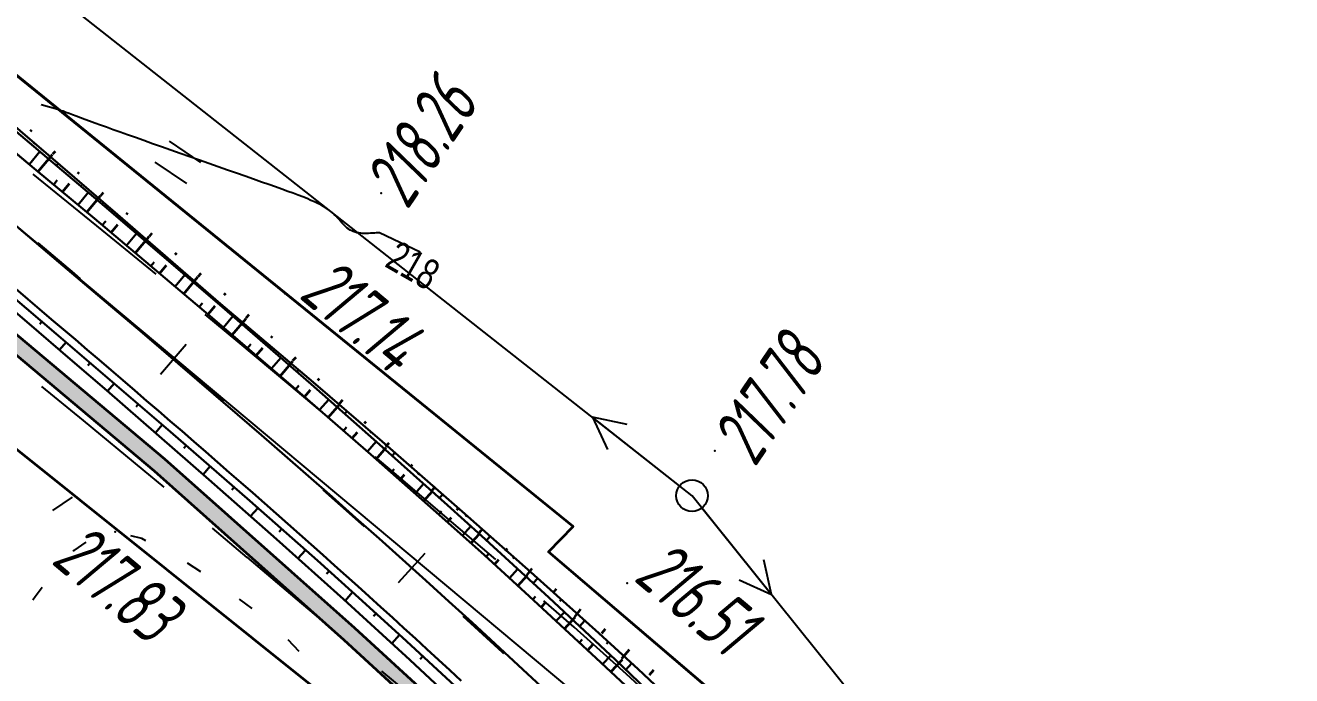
# Model space of a CAD drawing. Header units: millimetres. Extents: x -1799 to 6962, y -1020 to 4121.
# Drawn here: x 4142.2 to 4222.1, y 3229.6 to 3270.6 of the extents above; entities that cross this region are included whole.
import ezdxf

# ---------------------------------------------------------------- set-up
doc = ezdxf.new("R2010")
doc.units = ezdxf.units.MM
doc.linetypes.add('CONTI', pattern=[0])
doc.linetypes.add('STROT', pattern=[1.7, 0.5, -1.2])
for name, color, linetype, lineweight in [('10', 1, 'Continuous', 35), ('КОПИЯ_ОСЬ_13_ОТКОСЫ', 7, 'Continuous', 30), ('ОСЬ_ВЕРХ_ПОКРЫТИЯ_ГРАНИЦЫ_ПОЛОС', 7, 'Continuous', 30), ('ОСЬ_ВЕРХ_ПОКРЫТИЯ_ОСЬ', 1, 'Continuous', 30), ('Ось_примыкания', 1, 'Continuous', 35), ('Тротуар', 40, 'Continuous', 35)]:
    doc.layers.add(name, color=color, linetype=linetype, lineweight=lineweight)
for name, color, linetype in [('GOR_BDEFAULT', 212, 'CONTI'), ('PI_OTDEFAULT', 172, 'CONTI'), ('PI_TTDEFAULT', 5, 'CONTI'), ('SIT_LDEFAULT', 7, 'CONTI'), ('USLZNDEFAULT', 7, 'CONTI'), ('ZAPSKDEFAULT', 7, 'CONTI'), ('КОПИЯ_ОСЬ_ТАНГЕНСЫ', 1, 'Continuous'), ('ОСЬ_ВЕРХ_ПОКРЫТИЯ_ОТКОСЫ', 7, 'Continuous'), ('ОСЬ_ВЕРХ_ПОКРЫТИЯ_ПИКЕТЫ', 1, 'Continuous'), ('ОСЬ_ВЕРХ_ПОКРЫТИЯ_ТАНГЕНСЫ', 1, 'Continuous'), ('разметка', 7, 'Continuous')]:
    doc.layers.add(name, color=color, linetype=linetype)
doc.styles.add('eskd', font='spds.shx', dxfattribs={"width": 1.2, "oblique": 15})
doc.styles.add('SHRFT', font='TXT', dxfattribs={"width": 3.5})

# ---------------------------------------------------------------- blocks, each defined once
blk = doc.blocks.new('BL_2011')
at = {"color": 0}
for p, q in [((0, 0), (0, 2.4)), ((1.6, 0), (1.6, 2.4))]:
    blk.add_line(p, q, dxfattribs=at)
blk = doc.blocks.new('BL_20')
at = {"color": 0}
blk.add_circle((0, 0), 1, dxfattribs=at)
blk = doc.blocks.new('*U52')
at = {"layer": 'КОПИЯ_ОСЬ_13_ОТКОСЫ'}
for points in [[(881.217, 1039.411), (886.289, 1035.069), (889.908, 1031.957), (896.406, 1026.321), (902.254, 1021.381), (906.617, 1017.637), (911.675, 1013.22), (915.999, 1009.41), (920.287, 1005.55), (922.771, 1003.272), (925.238, 1000.977)], [(877.798, 1042.027), (885.46, 1035.566), (889.101, 1032.481), (896.366, 1026.274), (902.147, 1021.257), (906.459, 1017.458), (910.745, 1013.62), (912.88, 1011.691), (917.131, 1007.803), (921.342, 1003.864), (923.779, 1001.541)], [(884.65, 1036.472), (884.61, 1036.425)], [(886.169, 1035.171), (886.067, 1035.052)], [(887.686, 1033.867), (887.652, 1033.827)], [(889.202, 1032.563), (889.119, 1032.466)], [(890.716, 1031.256), (890.688, 1031.224)], [(892.227, 1029.945), (892.16, 1029.868)], [(893.738, 1028.635), (893.715, 1028.609)], [(895.249, 1027.325), (895.201, 1027.269)], [(896.764, 1026.019), (896.748, 1026)], [(898.291, 1024.728), (898.23, 1024.656)], [(899.819, 1023.438), (899.799, 1023.414)], [(901.347, 1022.147), (901.252, 1022.034)], [(902.871, 1020.852), (902.839, 1020.814)], [(904.389, 1019.549), (904.258, 1019.397)], [(905.907, 1018.247), (905.863, 1018.196)], [(907.418, 1016.938), (907.252, 1016.747)], [(908.925, 1015.622), (908.87, 1015.559)], [(910.431, 1014.307), (910.232, 1014.079)], [(911.937, 1012.99), (911.87, 1012.914)], [(913.437, 1011.668), (913.2, 1011.398)], [(914.938, 1010.345), (914.859, 1010.256)], [(916.434, 1009.018), (916.149, 1008.701)], [(917.921, 1007.68), (917.826, 1007.575)], [(919.407, 1006.342), (919.08, 1005.979)], [(920.89, 1005), (920.78, 1004.88)], [(922.364, 1003.648), (921.994, 1003.247)]]:
    blk.add_lwpolyline(points, dxfattribs=at)

msp = doc.modelspace()

# ---------------------------------------------------------------- hatches: boundary and pattern name
at = {"layer": 'Тротуар', "lineweight": 30, "ltscale": 7}
msp.add_hatch(color=256, dxfattribs=at).paths.add_polyline_path([(4355.026, 2987.245), (4352.622, 2989.782), (4345.427, 2993.281), (4338.394, 2996.926), (4334.905, 2998.92), (4331.584, 3001.033), (4325.137, 3005.952), (4319.491, 3011.624), (4314.469, 3017.834), (4309.932, 3024.285), (4307.646, 3027.716), (4301.367, 3037.941), (4295.156, 3048.209), (4289.986, 3056.769), (4280.835, 3072.269), (4272.55, 3085.951), (4265.234, 3097.893), (4261.114, 3101.507), (4255.468, 3107.674), (4252.851, 3111.934), (4250.972, 3116.597), (4250.585, 3117.56), (4249.719, 3119.765), (4248.666, 3123.345), (4248.323, 3124.321), (4247.98, 3125.297), (4241.939, 3135.217), (4234.518, 3147.093), (4225.78, 3160.49), (4219.022, 3170.408), (4211.937, 3180.091), (4203.112, 3191.194), (4194.18, 3201.563), (4183.21, 3213.325), (4172.573, 3223.78), (4162.939, 3232.607), (4150.941, 3243.284), (4138.679, 3253.563), (4117.058, 3271.355), (4101.903, 3284.023), (4086.977, 3297.339), (4083.578, 3299.881), (4077.037, 3304.486), (4070.152, 3308.55), (4062.976, 3311.79), (4055.187, 3313.858), (4047.095, 3314.906), (4039.194, 3314.51), (4031.355, 3312.695), (4024.186, 3309.608), (4017.316, 3305.344), (4008.1, 3297.932), (3998.942, 3289.839), (3996.071, 3287.056), (3984.757, 3275.743), (3983.052, 3274.038), (3982.329, 3273.347), (3976.255, 3267.275), (3965.028, 3255.875), (3952.386, 3243.061), (3945.337, 3235.968), (3938.229, 3228.933), (3931.095, 3221.926), (3922.526, 3213.525), (3913.887, 3205.055), (3900.709, 3192.936), (3893.252, 3186.273), (3888.799, 3182.354), (3880.991, 3175.997), (3874.788, 3170.946), (3865.391, 3163.481), (3855.795, 3156.275), (3849.369, 3151.511), (3844.564, 3148.067), (3839.698, 3144.637), (3832.981, 3140.049), (3830.301, 3138.269), (3823.273, 3133.561), (3822.443, 3133.006), (3809.622, 3124.407), (3792.023, 3114.358), (3786.086, 3111.259), (3780.023, 3108.407), (3761.667, 3099.663), (3749.56, 3093.587), (3739.444, 3087.864), (3738.739, 3087.426), (3732.468, 3082.562), (3726.512, 3077.16), (3720.889, 3071.42), (3715.659, 3065.179), (3710.962, 3058.323), (3707.32, 3051.736), (3703.938, 3044.269), (3700.864, 3036.478), (3698.458, 3028.966), (3695.598, 3017.765), (3693.191, 3006.011), (3691.1, 2983.08), (3692.241, 2982.689), (3694.173, 3005.821), (3696.572, 3017.54), (3699.543, 3029.107), (3701.99, 3036.656), (3704.929, 3044.035), (3708.201, 3051.263), (3712.009, 3058.115), (3716.543, 3064.688), (3721.631, 3070.747), (3727.193, 3076.428), (3733.066, 3081.759), (3739.311, 3086.604), (3740.034, 3087.053), (3750.032, 3092.705), (3762.015, 3098.833), (3780.451, 3107.484), (3786.563, 3110.334), (3792.489, 3113.472), (3810.085, 3123.523), (3830.857, 3137.439), (3833.537, 3139.218), (3840.159, 3143.739), (3845.068, 3147.214), (3849.925, 3150.749), (3856.392, 3155.473), (3865.972, 3162.73), (3875.413, 3170.165), (3881.622, 3175.221), (3889.445, 3181.591), (3893.916, 3185.525), (3901.381, 3192.195), (3914.576, 3204.33), (3923.226, 3212.811), (3931.795, 3221.212), (3938.931, 3228.221), (3946.043, 3235.26), (3953.097, 3242.357), (3965.74, 3255.172), (3976.964, 3266.57), (3985.463, 3275.036), (3996.773, 3286.343), (3999.622, 3289.105), (4008.744, 3297.168), (4017.895, 3304.526), (4024.65, 3308.719), (4031.668, 3311.741), (4039.333, 3313.516), (4047.055, 3313.903), (4054.994, 3312.874), (4062.639, 3310.845), (4069.691, 3307.661), (4076.5, 3303.642), (4082.99, 3299.072), (4086.343, 3296.564), (4101.249, 3283.266), (4116.42, 3270.585), (4138.04, 3252.793), (4150.286, 3242.528), (4162.272, 3231.863), (4171.847, 3223.057), (4182.46, 3212.663), (4193.35, 3200.994), (4202.341, 3190.556), (4211.142, 3179.485), (4218.205, 3169.831), (4224.947, 3159.937), (4233.677, 3146.552), (4241.089, 3134.69), (4246.972, 3125.147), (4248.831, 3119.35), (4251.955, 3111.482), (4254.666, 3107.069), (4260.416, 3100.789), (4264.381, 3097.354), (4271.694, 3085.435), (4279.977, 3071.756), (4289.128, 3056.256), (4294.307, 3047.694), (4300.531, 3037.432), (4306.803, 3027.178), (4309.038, 3023.822), (4313.665, 3017.24), (4318.747, 3010.955), (4324.471, 3005.203), (4330.909, 3000.28), (4334.388, 2998.064), (4337.915, 2996.047), (4344.978, 2992.388), (4352.021, 2988.962), (4354.437, 2986.412), (4356.729, 2985.394), (4357.135, 2986.308)])

# ---------------------------------------------------------------- linework, layer by layer
at = {"layer": '10'}
for p, q in [((4176.746, 3239.013), (4084.856, 3313.423)), ((4125.876, 3256.443), (4182.796, 3210.943)), ((4125.876, 3256.443), (4182.796, 3210.943)), ((4175.176, 3237.413), (4176.746, 3239.013)), ((4208.926, 3208.633), (4175.176, 3237.413))]:
    msp.add_line(p, q, dxfattribs=at)
msp.add_lwpolyline([(4598.586, 2915.533), (4552.416, 2914.983), (4521.746, 2925.033), (4419.606, 2982.913), (4344.146, 3011.203), (4332.496, 3021.273), (4289.966, 3078.193), (4264.456, 3124.383), (4216.896, 3199.763), (4208.926, 3208.633), (4175.176, 3237.413), (4176.746, 3239.013), (4084.856, 3313.423)], dxfattribs=at)
at = {"layer": 'GOR_BDEFAULT', "color": 212, "elevation": 218, "flags": 128}
for points in [[(4167.092, 3256.319), (4164.512, 3257.529), (4164.412, 3257.529), (4164.302, 3257.529), (4164.192, 3257.519), (4164.072, 3257.519), (4163.952, 3257.509), (4163.832, 3257.499), (4163.702, 3257.499), (4163.582, 3257.499), (4163.452, 3257.499), (4163.332, 3257.509), (4163.212, 3257.529), (4163.092, 3257.539), (4162.972, 3257.569), (4162.862, 3257.609), (4162.762, 3257.649), (4162.662, 3257.699), (4162.572, 3257.759), (4162.482, 3257.829), (4162.392, 3257.909), (4162.312, 3257.989), (4162.222, 3258.079), (4162.142, 3258.169), (4162.052, 3258.269), (4161.962, 3258.369), (4161.872, 3258.469), (4161.772, 3258.579), (4161.662, 3258.679), (4161.552, 3258.789), (4161.422, 3258.889), (4161.292, 3258.989), (4161.142, 3259.089), (4160.982, 3259.189), (4160.812, 3259.289), (4160.622, 3259.389), (4160.412, 3259.479), (4160.182, 3259.579), (4159.942, 3259.689), (4159.672, 3259.799), (4159.382, 3259.909), (4159.062, 3260.029), (4158.722, 3260.149), (4158.352, 3260.279), (4157.952, 3260.429), (4157.522, 3260.579), (4157.062, 3260.739), (4156.562, 3260.909), (4156.042, 3261.099), (4155.492, 3261.289), (4154.932, 3261.489), (4154.342, 3261.689), (4153.752, 3261.899), (4153.152, 3262.109), (4152.552, 3262.319), (4151.942, 3262.529), (4151.352, 3262.739), (4150.762, 3262.949), (4150.192, 3263.149), (4149.642, 3263.349), (4149.112, 3263.539), (4148.612, 3263.719), (4148.142, 3263.879), (4147.702, 3264.039), (4147.292, 3264.189), (4146.912, 3264.329), (4146.552, 3264.459), (4146.222, 3264.579), (4145.922, 3264.689), (4145.642, 3264.789), (4145.382, 3264.889), (4145.142, 3264.979), (4144.922, 3265.059), (4144.722, 3265.129), (4144.542, 3265.199), (4144.372, 3265.259), (4144.222, 3265.309), (4143.162, 3265.609)], [(4143.892, 3240.009), (4145.132, 3240.849)]]:
    msp.add_lwpolyline(points, dxfattribs=at)
at = {"layer": 'PI_TTDEFAULT', "color": 5}
for p in [(4164.632, 3260.029, 218.257), (4158.542, 3253.699, 217.142), (4185.672, 3243.769, 217.785), (4147.832, 3238.679, 217.832), (4180.142, 3235.429, 216.512)]:
    msp.add_point(p, dxfattribs=at)
at = {"layer": 'SIT_LDEFAULT', "color": 7}
for p, q in [((4184.242, 3240.949), (4111.932, 3297.829)), ((4147.012, 3257.699), (4142.662, 3261.229)), ((4150.412, 3254.919), (4147.012, 3257.699)), ((4155.602, 3250.649), (4153.512, 3252.379)), ((4158.812, 3247.969), (4155.602, 3250.649)), ((4143.182, 3247.839), (4145.812, 3245.689)), ((4161.192, 3245.969), (4158.812, 3247.969)), ((4145.812, 3245.689), (4149.582, 3242.579)), ((4183.452, 3241.569), (4177.952, 3245.899)), ((4177.952, 3245.899), (4178.912, 3243.869)), ((4180.142, 3245.449), (4177.952, 3245.899)), ((4165.712, 3242.159), (4164.242, 3243.399)), ((4149.582, 3242.579), (4150.902, 3241.479)), ((4169.062, 3239.309), (4165.712, 3242.159)), ((4208.372, 3210.929), (4184.242, 3240.949)), ((4184.872, 3240.169), (4189.252, 3234.709)), ((4171.862, 3236.919), (4169.062, 3239.299)), ((4153.962, 3238.909), (4156.152, 3237.059)), ((4145.982, 3238.009), (4145.232, 3237.489)), ((4149.512, 3238.239), (4148.812, 3238.419)), ((4149.762, 3238.109), (4149.512, 3238.239)), ((4145.232, 3237.489), (4145.182, 3237.429)), ((4156.152, 3237.069), (4159.602, 3234.149)), ((4189.252, 3234.709), (4188.782, 3236.899)), ((4153.242, 3236.149), (4152.402, 3236.689)), ((4187.222, 3235.649), (4189.252, 3234.709)), ((4142.782, 3234.569), (4142.632, 3234.359)), ((4143.222, 3235.159), (4142.782, 3234.569)), ((4156.482, 3233.829), (4155.682, 3234.429)), ((4159.602, 3234.149), (4161.602, 3232.459)), ((4176.792, 3232.659), (4174.892, 3234.309)), ((4178.452, 3231.189), (4176.792, 3232.659)), ((4159.442, 3231.129), (4158.752, 3231.849)), ((4180.102, 3229.699), (4178.452, 3231.189)), ((4164.652, 3229.879), (4165.982, 3228.759)), ((4181.732, 3228.189), (4180.102, 3229.699))]:
    msp.add_line(p, q, dxfattribs=at)
at = {"layer": 'КОПИЯ_ОСЬ_13_ОТКОСЫ'}
for points in [[(4135.865, 3268.751), (4143.527, 3262.29), (4147.168, 3259.205), (4154.432, 3252.998), (4160.214, 3247.981), (4164.526, 3244.181), (4168.811, 3240.344), (4170.947, 3238.414), (4175.198, 3234.526), (4179.409, 3230.588), (4181.846, 3228.265)], [(4135.151, 3267.897), (4142.858, 3261.492), (4146.52, 3258.436), (4153.824, 3252.285), (4159.636, 3247.315), (4163.971, 3243.551), (4168.278, 3239.749), (4171.133, 3237.19), (4173.971, 3234.612), (4178.197, 3230.704), (4180.643, 3228.398)], [(4142.417, 3261.859), (4143.084, 3262.663)], [(4143.953, 3260.578), (4144.176, 3260.846)], [(4145.489, 3259.297), (4146.14, 3260.077)], [(4147.022, 3258.013), (4147.24, 3258.272)], [(4148.552, 3256.725), (4149.187, 3257.48)], [(4150.082, 3255.436), (4150.293, 3255.688)], [(4138.646, 3254.99), (4142.264, 3251.909), (4145.15, 3249.438), (4147.309, 3247.581), (4153.75, 3241.98), (4158.009, 3238.217), (4162.235, 3234.424), (4166.422, 3230.598), (4170.566, 3226.733)], [(4151.611, 3254.148), (4152.228, 3254.881)], [(4141.222, 3253.622), (4144.12, 3251.161), (4151.328, 3244.98), (4156.334, 3240.619), (4160.593, 3236.851), (4163.412, 3234.322), (4166.215, 3231.775), (4170.384, 3227.924)], [(4153.142, 3252.86), (4153.347, 3253.104)], [(4154.666, 3251.565), (4155.269, 3252.271)], [(4143.213, 3251.931), (4143.078, 3251.771)], [(4144.735, 3250.633), (4144.32, 3250.148)], [(4156.186, 3250.265), (4156.387, 3250.501)], [(4146.254, 3249.331), (4146.115, 3249.17)], [(4157.706, 3248.966), (4158.291, 3249.65)], [(4147.772, 3248.029), (4147.353, 3247.542)], [(4159.226, 3247.666), (4159.421, 3247.894)], [(4149.29, 3246.727), (4149.151, 3246.565)], [(4160.739, 3246.358), (4161.31, 3247.015)], [(4150.809, 3245.426), (4150.372, 3244.917)], [(4162.248, 3245.046), (4162.439, 3245.265)], [(4152.32, 3244.116), (4152.173, 3243.948)], [(4163.759, 3243.735), (4164.311, 3244.371)], [(4153.828, 3242.802), (4153.387, 3242.296)], [(4165.26, 3242.413), (4165.445, 3242.623)], [(4166.759, 3241.089), (4167.297, 3241.699)], [(4155.336, 3241.488), (4155.189, 3241.32)], [(4156.84, 3240.171), (4156.383, 3239.654)], [(4168.259, 3239.766), (4168.438, 3239.969)], [(4158.338, 3238.845), (4158.186, 3238.673)], [(4169.75, 3238.434), (4170.276, 3239.021)], [(4159.836, 3237.52), (4159.371, 3236.995)], [(4171.237, 3237.096), (4171.413, 3237.291)], [(4161.331, 3236.191), (4161.175, 3236.017)], [(4172.72, 3235.754), (4173.235, 3236.321)], [(4162.819, 3234.855), (4162.343, 3234.326)], [(4174.196, 3234.404), (4174.37, 3234.592)], [(4164.304, 3233.515), (4164.144, 3233.339)], [(4175.665, 3233.046), (4176.182, 3233.606)], [(4165.784, 3232.17), (4165.292, 3231.631)], [(4177.132, 3231.688), (4177.305, 3231.875)], [(4167.255, 3230.815), (4167.09, 3230.636)], [(4178.598, 3230.328), (4179.107, 3230.87)]]:
    msp.add_lwpolyline(points, dxfattribs=at)
at = {"layer": 'КОПИЯ_ОСЬ_ТАНГЕНСЫ'}
msp.add_line((4042.582, 3340.679), (4205.152, 3204.849), dxfattribs=at)
at = {"layer": 'ОСЬ_ВЕРХ_ПОКРЫТИЯ_ГРАНИЦЫ_ПОЛОС', "linetype": 'Continuous'}
msp.add_lwpolyline([(4169.675, 3229.268), (4168.954, 3229.937), (4168.232, 3230.604), (4167.508, 3231.269), (4166.783, 3231.934), (4166.057, 3232.597), (4165.329, 3233.26), (4164.601, 3233.921), (4163.871, 3234.581), (4163.14, 3235.24), (4162.408, 3235.898), (4161.675, 3236.554), (4160.941, 3237.21), (4160.206, 3237.865), (4159.47, 3238.519), (4158.732, 3239.172), (4157.994, 3239.824), (4157.255, 3240.475), (4156.515, 3241.125), (4155.774, 3241.775), (4155.032, 3242.423), (4154.29, 3243.071), (4153.546, 3243.718), (4152.802, 3244.365), (4152.057, 3245.01), (4151.312, 3245.655), (4150.565, 3246.3), (4149.818, 3246.943), (4149.07, 3247.586), (4148.322, 3248.229), (4147.573, 3248.871), (4146.823, 3249.512), (4146.073, 3250.153), (4145.322, 3250.794), (4144.571, 3251.434), (4143.819, 3252.073), (4143.067, 3252.712), (4142.314, 3253.351), (4141.561, 3253.99)], dxfattribs=at)
at = {"layer": 'ОСЬ_ВЕРХ_ПОКРЫТИЯ_ОСЬ'}
msp.add_lwpolyline([(4140.485, 3258.871), (4144.271, 3255.69), (4147.293, 3253.137), (4149.556, 3251.218), (4151.813, 3249.293), (4154.066, 3247.361), (4155.564, 3246.07), (4157.06, 3244.776), (4158.552, 3243.478), (4160.042, 3242.176), (4161.528, 3240.871), (4163.01, 3239.561), (4164.489, 3238.247), (4165.964, 3236.929), (4167.434, 3235.606), (4168.9, 3234.278), (4170.361, 3232.945), (4171.818, 3231.606), (4173.269, 3230.263), (4174.715, 3228.913)], dxfattribs=at)
at = {"layer": 'ОСЬ_ВЕРХ_ПОКРЫТИЯ_ОТКОСЫ'}
msp.add_lwpolyline([(4139.895, 3263.954), (4142.858, 3261.492), (4146.52, 3258.436), (4153.824, 3252.285), (4159.636, 3247.315), (4163.971, 3243.551), (4168.278, 3239.749), (4171.133, 3237.19), (4173.971, 3234.612), (4178.197, 3230.704), (4180.643, 3228.398)], dxfattribs=at)
at = {"layer": 'ОСЬ_ВЕРХ_ПОКРЫТИЯ_ПИКЕТЫ'}
for p, q in [((4150.686, 3248.612), (4152.31, 3250.513)), ((4165.718, 3235.469), (4167.39, 3237.328))]:
    msp.add_line(p, q, dxfattribs=at)
at = {"layer": 'ОСЬ_ВЕРХ_ПОКРЫТИЯ_ТАНГЕНСЫ'}
msp.add_line((4042.582, 3340.679), (4205.152, 3204.849), dxfattribs=at)
at = {"layer": 'Ось_примыкания', "color": 0}
for p, q in [((4142.554, 3264.015), (4142.468, 3263.921)), ((4142.972, 3261.398), (4143.876, 3262.482)), ((4144.037, 3262.673), (4143.869, 3262.488)), ((4145.547, 3261.363), (4145.464, 3261.265)), ((4144.507, 3260.116), (4144.945, 3260.641)), ((4147.076, 3260.073), (4146.902, 3259.867)), ((4146.042, 3258.834), (4146.903, 3259.866)), ((4148.608, 3258.788), (4148.519, 3258.679)), ((4147.574, 3257.548), (4148.003, 3258.058)), ((4149.104, 3256.26), (4149.975, 3257.294)), ((4150.153, 3257.517), (4149.972, 3257.297)), ((4151.697, 3256.247), (4151.606, 3256.135)), ((4150.634, 3254.972), (4151.075, 3255.496)), ((4152.163, 3253.683), (4153.059, 3254.747)), ((4153.242, 3254.977), (4153.056, 3254.75)), ((4154.787, 3253.707), (4154.693, 3253.592)), ((4153.693, 3252.395), (4154.147, 3252.935)), ((4155.214, 3251.096), (4156.094, 3252.125)), ((4156.273, 3252.368), (4156.071, 3252.146)), ((4157.752, 3251.022), (4157.651, 3250.911)), ((4156.734, 3249.797), (4157.154, 3250.287)), ((4159.232, 3249.676), (4159.027, 3249.452)), ((4158.254, 3248.497), (4159.052, 3249.429)), ((4160.71, 3248.33), (4160.607, 3248.217)), ((4159.773, 3247.196), (4160.155, 3247.635)), ((4161.283, 3245.885), (4162.005, 3246.715)), ((4162.179, 3246.972), (4161.971, 3246.746)), ((4162.793, 3244.573), (4163.133, 3244.964)), ((4163.648, 3245.615), (4163.543, 3245.501)), ((4165.115, 3244.256), (4164.902, 3244.028)), ((4164.301, 3243.259), (4164.944, 3243.988)), ((4166.572, 3242.886), (4166.465, 3242.771)), ((4165.801, 3241.936), (4166.101, 3242.276)), ((4167.3, 3240.612), (4167.858, 3241.244)), ((4168.029, 3241.516), (4167.813, 3241.286)), ((4169.487, 3240.146), (4169.378, 3240.03)), ((4168.796, 3239.285), (4169.057, 3239.576)), ((4170.285, 3237.95), (4170.824, 3238.551)), ((4171.024, 3238.868), (4170.791, 3238.58)), ((4171.771, 3236.611), (4172.056, 3236.925)), ((4172.578, 3237.609), (4172.441, 3237.44)), ((4174.132, 3236.349), (4173.819, 3235.963)), ((4173.251, 3235.266), (4173.855, 3235.931)), ((4175.672, 3235.074), (4175.493, 3234.858)), ((4174.726, 3233.915), (4175.043, 3234.258)), ((4177.212, 3233.798), (4176.814, 3233.317)), ((4176.194, 3232.556), (4176.86, 3233.277)), ((4178.752, 3232.521), (4178.53, 3232.259)), ((4177.662, 3231.198), (4178.01, 3231.575)), ((4179.122, 3229.832), (4179.852, 3230.606)), ((4180.28, 3231.231), (4179.796, 3230.657)), ((4181.805, 3229.937), (4181.54, 3229.628))]:
    msp.add_line(p, q, dxfattribs=at)
at = {"layer": 'разметка', "linetype": 'STROT', "lineweight": 30, "ltscale": 7}
msp.add_lwpolyline([(4130.199, 3267.473), (4132.9, 3265.217, -0.019044), (4181.059, 3222.856, -0.037792), (4213.338, 3186.663, -0.624777), (4213.338, 3186.663, -0.007953)], format="xyb", dxfattribs=at)
at = {"layer": 'Тротуар', "linetype": 'Continuous'}
for points in [[(4138.679, 3253.563), (4150.94, 3243.285), (4162.939, 3232.607), (4172.573, 3223.78), (4183.179, 3213.359), (4194.095, 3201.662), (4203.112, 3191.194), (4211.937, 3180.091), (4219.022, 3170.408), (4225.78, 3160.492), (4234.519, 3147.09), (4241.938, 3135.218), (4247.98, 3125.297)], [(4138.04, 3252.793), (4150.286, 3242.528), (4162.272, 3231.863), (4171.847, 3223.057), (4182.46, 3212.663), (4193.35, 3200.994), (4202.341, 3190.556), (4211.142, 3179.485), (4218.205, 3169.831), (4224.947, 3159.937), (4233.677, 3146.552)]]:
    msp.add_lwpolyline(points, dxfattribs=at)

# ---------------------------------------------------------------- block references
at = {"layer": 'USLZNDEFAULT', "color": 7, "rotation": 56}
msp.add_blockref('BL_20', (4184.242, 3240.949), dxfattribs=at)
at = {"layer": 'ZAPSKDEFAULT', "color": 7, "rotation": 56}
msp.add_blockref('BL_2011', (4152.352, 3260.639), dxfattribs=at)
at = {"layer": 'КОПИЯ_ОСЬ_13_ОТКОСЫ'}
msp.add_blockref('*U52', (3258.067, 2226.724), dxfattribs=at)

# ---------------------------------------------------------------- texts
at = {"layer": 'GOR_BDEFAULT', "color": 212, "style": 'SHRFT', "width": 0.75}
msp.add_text('218', height=1.9136, rotation=330.22629, dxfattribs=at).set_placement((4164.772, 3255.446, 218))
at = {"layer": 'PI_OTDEFAULT', "color": 172, "style": 'eskd', "oblique": 10, "width": 0.8}
for s, rotation, p in [('218.26', 56, (4166.269, 3258.915)), ('217.14', 320, (4159.351, 3253.495)), ('217.78', 56, (4188.202, 3242.679)), ('217.83', 320, (4143.716, 3236.741)), ('216.51', 320, (4180.478, 3235.657))]:
    msp.add_text(s, height=3.5, rotation=rotation, dxfattribs=at).set_placement(p)

doc.saveas('drawing.dxf')
